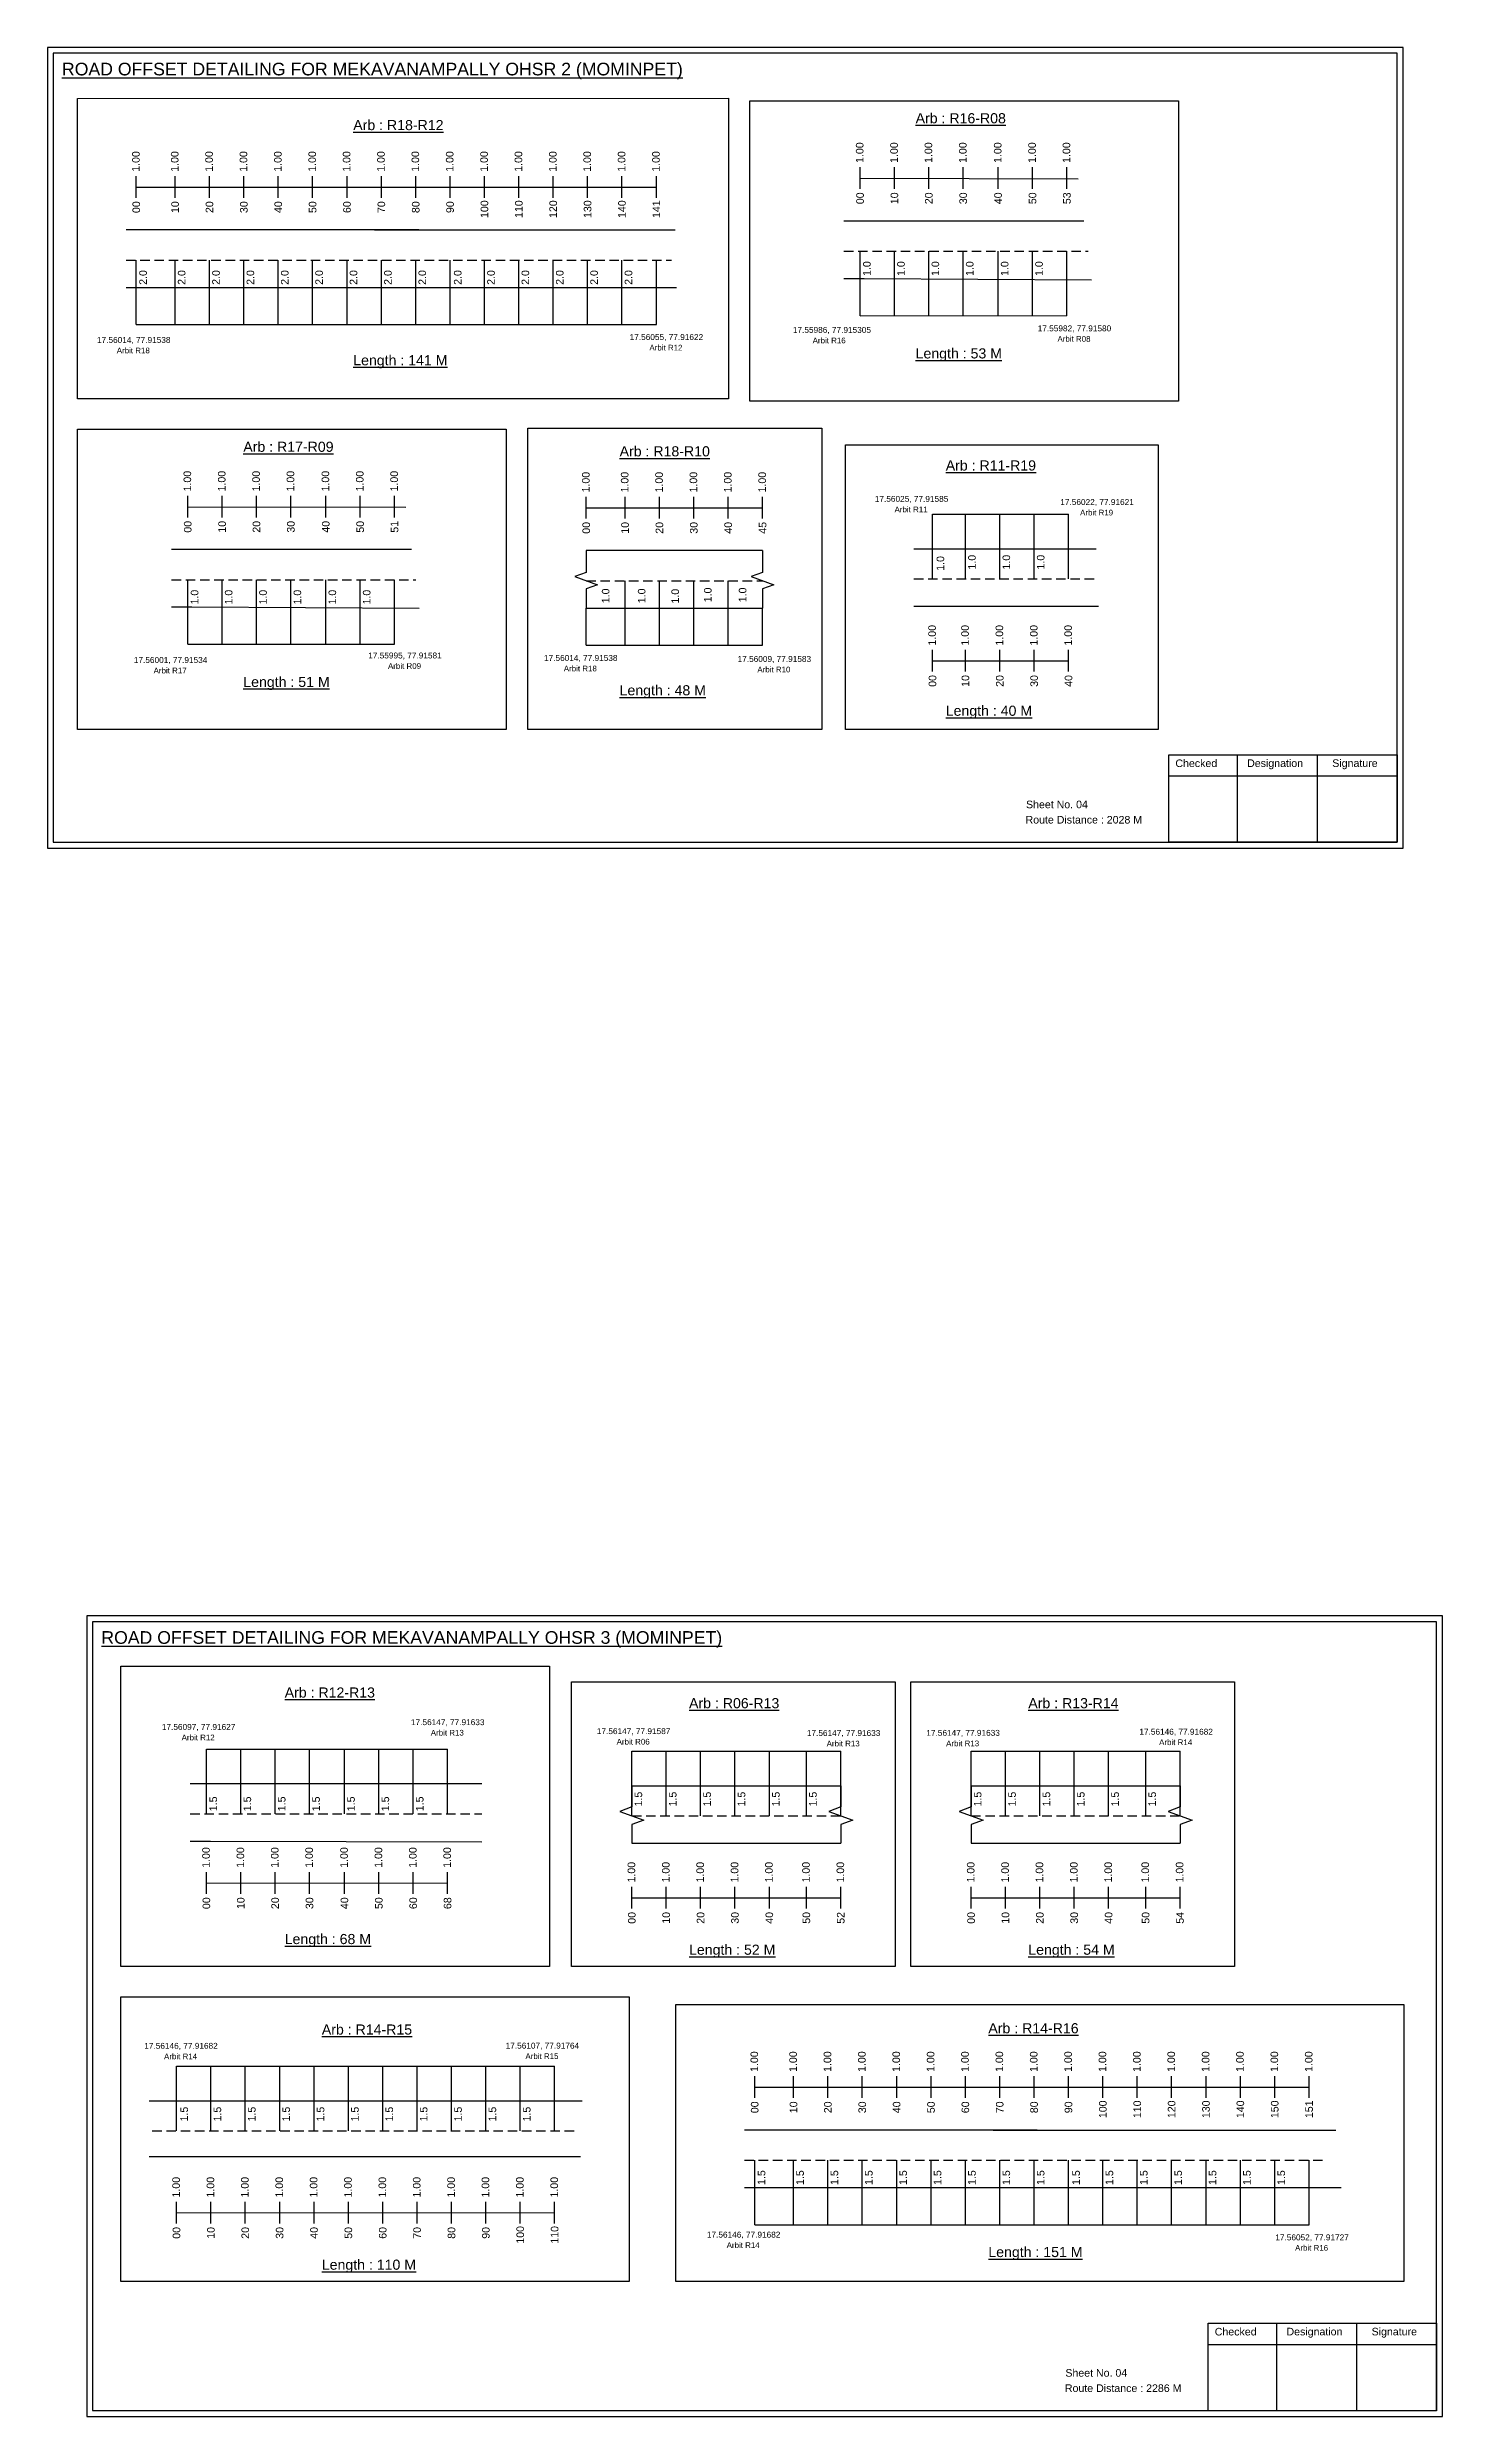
# Model space of a CAD drawing. Header units: inches. Extents: x 1241 to 8862, y 322 to 2472.
# Drawn here: x 6307 to 6859, y 322 to 1259 of the extents above; entities that cross this region are included whole.
import ezdxf

# ---------------------------------------------------------------- set-up
doc = ezdxf.new("R2010")
doc.units = ezdxf.units.IN
doc.header["$MEASUREMENT"] = 0
doc.linetypes.add('DASHED2', pattern=[0.375, 0.25, -0.125])
doc.layers.add('PDF_Geometry', color=7, linetype='Continuous')
doc.layers.add('PDF_Text', color=5, linetype='Continuous')
doc.styles.add('PDF Arial', font='arial.ttf')
doc.styles.get("Standard").update_dxf_attribs({"font": 'arial.ttf'})

msp = doc.modelspace()

# ---------------------------------------------------------------- linework, layer by layer
at = {"color": 217, "true_color": 0x93278f}
for p, q in [((6628.74, 1203), (6628.74, 1211.56)), ((6642.34, 1203), (6642.34, 1211.56)), ((6655.94, 1203), (6655.94, 1211.56)), ((6669.54, 1203), (6669.54, 1211.56)), ((6683.36, 1203), (6683.36, 1211.56)), ((6696.96, 1203), (6696.96, 1211.56)), ((6710.56, 1203), (6710.56, 1211.56)), ((6342.36, 1199.49), (6342.36, 1208.05)), ((6342.36, 1203.76), (6548.13, 1203.77)), ((6357.73, 1199.49), (6357.73, 1208.05)), ((6371.33, 1199.49), (6371.33, 1208.05)), ((6384.93, 1199.49), (6384.93, 1208.05)), ((6398.53, 1199.49), (6398.53, 1208.05)), ((6412.13, 1199.49), (6412.13, 1208.05)), ((6425.73, 1199.49), (6425.73, 1208.05)), ((6439.33, 1199.49), (6439.33, 1208.05)), ((6452.93, 1199.49), (6452.93, 1208.05)), ((6466.53, 1199.49), (6466.53, 1208.05)), ((6480.13, 1199.49), (6480.13, 1208.05)), ((6493.73, 1199.49), (6493.73, 1208.05)), ((6507.33, 1199.49), (6507.33, 1208.05)), ((6520.93, 1199.49), (6520.93, 1208.05)), ((6534.53, 1199.49), (6534.53, 1208.05)), ((6548.13, 1199.49), (6548.13, 1208.05)), ((6628.74, 1207.27), (6715.07, 1207.03)), ((6362.73, 1073.07), (6362.73, 1081.63)), ((6376.33, 1073.07), (6376.33, 1081.63)), ((6389.93, 1073.07), (6389.93, 1081.63)), ((6403.53, 1073.07), (6403.53, 1081.63)), ((6417.35, 1073.07), (6417.35, 1081.63)), ((6430.95, 1073.07), (6430.95, 1081.63)), ((6444.55, 1073.07), (6444.55, 1081.63)), ((6520.39, 1072.67), (6520.39, 1081.23)), ((6535.76, 1072.67), (6535.76, 1081.23)), ((6549.36, 1072.67), (6549.36, 1081.23)), ((6562.96, 1072.67), (6562.96, 1081.23)), ((6576.56, 1072.67), (6576.56, 1081.23)), ((6590.16, 1072.67), (6590.16, 1081.23)), ((6362.73, 1077.34), (6449.06, 1077.1)), ((6520.39, 1076.94), (6590.16, 1076.94)), ((6657.39, 1012.12), (6657.39, 1020.68)), ((6657.39, 1016.39), (6711.23, 1016.4)), ((6670.43, 1012.12), (6670.43, 1020.68)), ((6684.03, 1012.12), (6684.03, 1020.68)), ((6697.63, 1012.12), (6697.63, 1020.68)), ((6711.23, 1012.12), (6711.23, 1020.68)), ((6370.12, 528.72), (6370.12, 537.28)), ((6383.72, 528.72), (6383.72, 537.28)), ((6397.32, 528.72), (6397.32, 537.28)), ((6410.92, 528.72), (6410.92, 537.28)), ((6424.74, 528.72), (6424.74, 537.28)), ((6438.34, 528.72), (6438.34, 537.28)), ((6451.94, 528.72), (6451.94, 537.28)), ((6465.54, 528.72), (6465.54, 537.28)), ((6370.12, 532.99), (6465.54, 533.05)), ((6538.44, 522.93), (6538.44, 531.48)), ((6538.44, 527.2), (6621.09, 527.21)), ((6552.04, 522.93), (6552.04, 531.48)), ((6565.64, 522.93), (6565.64, 531.48)), ((6579.24, 522.93), (6579.24, 531.48)), ((6592.84, 522.93), (6592.84, 531.48)), ((6607.49, 522.93), (6607.49, 531.49)), ((6621.09, 522.93), (6621.09, 531.49)), ((6672.67, 522.93), (6672.67, 531.48)), ((6672.67, 527.2), (6755.33, 527.21)), ((6686.27, 522.93), (6686.27, 531.48)), ((6699.87, 522.93), (6699.87, 531.48)), ((6713.47, 522.93), (6713.47, 531.48)), ((6727.07, 522.93), (6727.07, 531.48)), ((6741.73, 522.93), (6741.73, 531.49)), ((6755.33, 522.93), (6755.33, 531.49)), ((6587.04, 448), (6587.04, 456.56)), ((6587.04, 452.27), (6806.41, 452.28)), ((6602.41, 448), (6602.41, 456.56)), ((6616.01, 448), (6616.01, 456.56)), ((6629.61, 448), (6629.61, 456.56)), ((6643.21, 448), (6643.21, 456.56)), ((6656.81, 448), (6656.81, 456.56)), ((6670.41, 448), (6670.41, 456.56)), ((6684.01, 448), (6684.01, 456.56)), ((6697.61, 448), (6697.61, 456.56)), ((6711.21, 448), (6711.21, 456.56)), ((6724.81, 448), (6724.81, 456.56)), ((6738.41, 448), (6738.41, 456.56)), ((6752.01, 448), (6752.01, 456.56)), ((6765.61, 448), (6765.61, 456.56)), ((6779.21, 448), (6779.21, 456.56)), ((6792.81, 448), (6792.81, 456.56)), ((6806.41, 448), (6806.41, 456.56)), ((6358.29, 398.34), (6358.29, 406.9)), ((6371.89, 398.34), (6371.89, 406.9)), ((6385.49, 398.34), (6385.49, 406.9)), ((6399.09, 398.34), (6399.09, 406.9)), ((6412.69, 398.34), (6412.69, 406.9)), ((6426.29, 398.34), (6426.29, 406.9)), ((6439.89, 398.34), (6439.89, 406.9)), ((6453.49, 398.34), (6453.49, 406.9)), ((6467.09, 398.34), (6467.09, 406.9)), ((6480.69, 398.34), (6480.69, 406.9)), ((6494.29, 398.34), (6494.29, 406.9)), ((6507.89, 398.34), (6507.89, 406.9)), ((6358.29, 402.61), (6507.89, 402.64))]:
    msp.add_line(p, q, dxfattribs=at)
for p, q in [((6717.29, 1190.28), (6622.33, 1190.28)), ((6454.13, 1186.77), (6338.3, 1186.77)), ((6436.66, 1186.77), (6555.56, 1186.77)), ((6342.36, 1149.35), (6342.36, 1174.89)), ((6357.73, 1149.35), (6357.73, 1174.89)), ((6371.33, 1149.35), (6371.33, 1174.89)), ((6384.93, 1149.35), (6384.93, 1174.89)), ((6398.53, 1149.35), (6398.53, 1174.89)), ((6412.13, 1149.35), (6412.13, 1174.89)), ((6425.73, 1149.35), (6425.73, 1174.89)), ((6439.33, 1149.35), (6439.33, 1174.89)), ((6452.93, 1149.35), (6452.93, 1174.89)), ((6466.53, 1149.35), (6466.53, 1174.89)), ((6480.13, 1149.35), (6480.13, 1174.89)), ((6493.73, 1149.35), (6493.73, 1174.89)), ((6507.33, 1149.35), (6507.33, 1174.89)), ((6520.93, 1149.35), (6520.93, 1174.89)), ((6534.53, 1149.35), (6534.53, 1174.89)), ((6548.13, 1149.35), (6548.13, 1174.89)), ((6628.74, 1152.86), (6628.74, 1178.4)), ((6642.34, 1152.86), (6642.34, 1178.4)), ((6655.94, 1152.86), (6655.94, 1178.4)), ((6669.54, 1152.86), (6669.54, 1178.4)), ((6683.36, 1152.86), (6683.36, 1178.4)), ((6696.96, 1152.86), (6696.96, 1178.4)), ((6710.56, 1152.86), (6710.56, 1178.4)), ((6338.3, 1164.09), (6556.1, 1164.09)), ((6657.39, 1048.82), (6657.39, 1074.35)), ((6670.43, 1048.82), (6670.43, 1074.35)), ((6684.03, 1048.82), (6684.03, 1074.35)), ((6697.63, 1048.82), (6697.63, 1074.35)), ((6711.23, 1048.82), (6711.23, 1074.35)), ((6451.28, 1060.35), (6356.32, 1060.35)), ((6590.16, 1059.95), (6520.39, 1059.95)), ((6650.05, 1060.7), (6722.08, 1060.7)), ((6362.73, 1022.93), (6362.73, 1048.47)), ((6376.33, 1022.93), (6376.33, 1048.47)), ((6389.93, 1022.93), (6389.93, 1048.47)), ((6403.53, 1022.93), (6403.53, 1048.47)), ((6417.35, 1022.93), (6417.35, 1048.47)), ((6430.95, 1022.93), (6430.95, 1048.47)), ((6444.55, 1022.93), (6444.55, 1048.47)), ((6535.76, 1022.53), (6535.76, 1048.06)), ((6549.36, 1022.53), (6549.36, 1048.06)), ((6562.96, 1022.53), (6562.96, 1048.06)), ((6576.56, 1022.53), (6576.56, 1048.06)), ((6520.39, 1037.26), (6590.16, 1037.26)), ((6520.39, 1022.53), (6520.39, 1037.26)), ((6590.16, 1022.53), (6590.16, 1037.26)), ((6650.05, 1038.02), (6723.08, 1038.02)), ((6370.12, 560.42), (6370.12, 585.95)), ((6383.72, 560.42), (6383.72, 585.95)), ((6397.32, 560.42), (6397.32, 585.95)), ((6410.92, 560.42), (6410.92, 585.95)), ((6424.74, 560.42), (6424.74, 585.95)), ((6438.34, 560.42), (6438.34, 585.95)), ((6451.94, 560.42), (6451.94, 585.95)), ((6465.54, 560.42), (6465.54, 585.95)), ((6538.44, 559.62), (6538.44, 585.16)), ((6552.04, 559.62), (6552.04, 585.16)), ((6565.64, 559.62), (6565.64, 585.16)), ((6579.24, 559.62), (6579.24, 585.16)), ((6592.84, 559.62), (6592.84, 585.16)), ((6607.49, 559.63), (6607.49, 585.17)), ((6621.09, 559.63), (6621.09, 585.17)), ((6672.67, 559.62), (6672.67, 585.16)), ((6686.27, 559.62), (6686.27, 585.16)), ((6699.87, 559.62), (6699.87, 585.16)), ((6713.47, 559.62), (6713.47, 585.16)), ((6727.07, 559.62), (6727.07, 585.16)), ((6741.73, 559.63), (6741.73, 585.17)), ((6755.33, 559.63), (6755.33, 585.17)), ((6479.14, 572.3), (6363.71, 572.3)), ((6538.44, 571.51), (6621.09, 571.51)), ((6672.67, 571.51), (6755.33, 571.51)), ((6363.71, 549.61), (6371.77, 549.61)), ((6371.77, 549.61), (6479.14, 549.32)), ((6538.44, 548.82), (6621.09, 548.82)), ((6672.67, 548.82), (6755.33, 548.82)), ((6358.29, 435.04), (6358.29, 460.57)), ((6371.89, 435.04), (6371.89, 460.57)), ((6385.49, 435.04), (6385.49, 460.57)), ((6399.09, 435.04), (6399.09, 460.57)), ((6412.69, 435.04), (6412.69, 460.57)), ((6426.29, 435.04), (6426.29, 460.57)), ((6439.89, 435.04), (6439.89, 460.57)), ((6453.49, 435.04), (6453.49, 460.57)), ((6467.09, 435.04), (6467.09, 460.57)), ((6480.69, 435.04), (6480.69, 460.57)), ((6494.29, 435.04), (6494.29, 460.57)), ((6507.89, 435.04), (6507.89, 460.57)), ((6347.41, 446.92), (6518.77, 446.92)), ((6698.81, 435.28), (6582.98, 435.28)), ((6681.33, 435.28), (6816.97, 435.28)), ((6518.07, 424.73), (6347.41, 424.73)), ((6587.04, 397.86), (6587.04, 423.4)), ((6602.41, 397.86), (6602.41, 423.4)), ((6616.01, 397.86), (6616.01, 423.4)), ((6629.61, 397.86), (6629.61, 423.4)), ((6643.21, 397.86), (6643.21, 423.4)), ((6656.81, 397.86), (6656.81, 423.4)), ((6670.41, 397.86), (6670.41, 423.4)), ((6684.01, 397.86), (6684.01, 423.4)), ((6697.61, 397.86), (6697.61, 423.4)), ((6711.21, 397.86), (6711.21, 423.4)), ((6724.81, 397.86), (6724.81, 423.4)), ((6738.41, 397.86), (6738.41, 423.4)), ((6752.01, 397.86), (6752.01, 423.4)), ((6765.61, 397.86), (6765.61, 423.4)), ((6779.21, 397.86), (6779.21, 423.4)), ((6792.81, 397.86), (6792.81, 423.4)), ((6806.41, 397.86), (6806.41, 423.4)), ((6582.98, 412.6), (6819.06, 412.6))]:
    msp.add_line(p, q)
at = {"linetype": 'DASHED2', "ltscale": 15}
for p, q in [((6338.3, 1174.89), (6554.07, 1174.89)), ((6622.33, 1178.4), (6719.01, 1178.4)), ((6356.32, 1048.47), (6453, 1048.47)), ((6520.39, 1048.06), (6590.16, 1048.06)), ((6650.05, 1048.82), (6722.58, 1048.82)), ((6363.71, 560.42), (6479.14, 560.42)), ((6538.44, 559.63), (6621.09, 559.63)), ((6672.67, 559.63), (6755.33, 559.63)), ((6348.68, 435.04), (6516.28, 435.04)), ((6582.98, 423.4), (6813.4, 423.4))]:
    msp.add_line(p, q, dxfattribs=at)
at = {"color": 5}
for p, q in [((6628.74, 1152.86), (6710.56, 1152.89)), ((6342.36, 1149.35), (6548.13, 1149.35)), ((6657.39, 1074.35), (6711.23, 1074.35)), ((6362.73, 1022.93), (6444.55, 1022.96)), ((6520.39, 1022.53), (6590.16, 1022.53)), ((6370.12, 585.95), (6465.54, 585.95)), ((6538.44, 585.16), (6621.09, 585.16)), ((6672.67, 585.16), (6755.33, 585.16)), ((6358.29, 460.57), (6507.89, 460.57)), ((6587.04, 397.86), (6806.41, 397.86))]:
    msp.add_line(p, q, dxfattribs=at)
for points in [[(6319.08, 1238.8), (6576.61, 1238.85), (6576.61, 1120.03), (6319.08, 1119.98)], [(6585.11, 1237.91), (6754.73, 1237.91), (6754.73, 1119.09), (6585.11, 1119.09)], [(6319.1, 1107.98), (6488.72, 1107.98), (6488.72, 989.16), (6319.1, 989.16)], [(6497.29, 1108.37), (6613.64, 1108.37), (6613.64, 989.16), (6497.29, 989.16)], [(6622.93, 1101.84), (6746.73, 1101.84), (6746.73, 989.16), (6622.93, 989.16)], [(6336.19, 618.79), (6505.81, 618.79), (6505.81, 499.96), (6336.19, 499.96)], [(6514.57, 612.64), (6642.67, 612.64), (6642.67, 499.96), (6514.57, 499.96)], [(6648.81, 612.64), (6776.91, 612.64), (6776.91, 499.96), (6648.81, 499.96)], [(6336.19, 488.06), (6537.43, 488.06), (6537.43, 375.38), (6336.19, 375.38)], [(6555.88, 485), (6843.81, 485), (6843.81, 375.38), (6555.88, 375.38)]]:
    msp.add_lwpolyline(points, close=True)
for points in [[(6622.33, 1167.59), (6630.39, 1167.59), (6720.24, 1167.09)], [(6356.32, 1037.67), (6364.38, 1037.67), (6454.23, 1037.16)]]:
    msp.add_lwpolyline(points)
at = {"linetype": 'Continuous'}
for points in [[(6520.39, 1059.95), (6520.39, 1051.34), (6515.89, 1049.7), (6524.89, 1046.43), (6520.39, 1044.79), (6520.39, 1037.26)], [(6590.16, 1059.95), (6590.16, 1051.34), (6585.66, 1049.7), (6594.66, 1046.43), (6590.16, 1044.79), (6590.16, 1037.26)], [(6538.44, 571.51), (6538.44, 563.08), (6533.7, 561.35), (6543.18, 557.9), (6538.44, 556.17), (6538.44, 548.82)], [(6621.09, 571.51), (6621.09, 563.08), (6616.35, 561.35), (6625.83, 557.9), (6621.09, 556.17), (6621.09, 548.82)], [(6672.67, 571.51), (6672.67, 563.08), (6667.93, 561.35), (6677.42, 557.9), (6672.67, 556.17), (6672.67, 548.82)], [(6755.33, 571.51), (6755.33, 563.08), (6750.58, 561.35), (6760.07, 557.9), (6755.33, 556.17), (6755.33, 548.82)]]:
    msp.add_lwpolyline(points, dxfattribs=at)
at = {"layer": 'PDF_Geometry'}
for points in [[(6307.18, 1258.99), (6307.18, 942.28), (6843.65, 942.28), (6843.65, 1258.99)], [(6309.5, 1256.67), (6309.5, 944.7), (6841.23, 944.7), (6841.23, 1256.67)], [(6322.75, 638.69), (6322.75, 321.98), (6859.22, 321.98), (6859.22, 638.69)], [(6325.07, 636.36), (6325.07, 324.4), (6856.8, 324.4), (6856.8, 636.36)]]:
    msp.add_lwpolyline(points, close=True, dxfattribs=at)
at = {"layer": 'PDF_Geometry', "color": 242, "true_color": 0xcc1f26}
for points in [[(6841.23, 944.61), (6750.89, 944.61), (6750.89, 979.22), (6841.23, 979.22)], [(6856.8, 324.3), (6766.46, 324.3), (6766.46, 358.92), (6856.8, 358.92)]]:
    msp.add_lwpolyline(points, close=True, dxfattribs=at)
for points in [[(6777.87, 979.22), (6777.87, 944.61)], [(6809.6, 979.22), (6809.6, 944.61)], [(6750.89, 970.84), (6841.23, 970.84)], [(6793.44, 358.92), (6793.44, 324.3)], [(6825.17, 358.92), (6825.17, 324.3)], [(6766.46, 350.54), (6856.8, 350.54)]]:
    msp.add_lwpolyline(points, dxfattribs=at)

# ---------------------------------------------------------------- texts
at = {"color": 242, "true_color": 0xcd2027}
for s, height, p in [('%%UROAD OFFSET DETAILING FOR MEKAVANAMPALLY OHSR 2 (MOMINPET)', 5, (6312.95, 1247.92)), ('%%UArb : R18-R12', 4, (6428.2, 1226.27)), ('%%UArb : R16-R08', 4, (6650.71, 1228.97)), ('%%ULength : 141 M', 4, (6428.2, 1133.27)), ('%%ULength : 53 M', 4, (6650.71, 1135.97)), ('%%UArb : R17-R09', 4, (6384.7, 1099.04)), ('%%UArb : R18-R10', 4, (6533.59, 1097.24)), ('%%UArb : R11-R19', 4, (6662.63, 1091.65)), ('%%ULength : 51 M', 4, (6384.7, 1006.04)), ('%%ULength : 48 M', 4, (6533.59, 1002.74)), ('%%ULength : 40 M', 4, (6662.63, 994.65)), ('%%UROAD OFFSET DETAILING FOR MEKAVANAMPALLY OHSR 3 (MOMINPET)', 5, (6328.53, 627.62)), ('%%UArb : R12-R13', 4, (6401.08, 606.36)), ('%%UArb : R06-R13', 4, (6561.06, 602.14)), ('%%UArb : R13-R14', 4, (6695.29, 602.14)), ('%%ULength : 68 M', 4, (6401.08, 508.86)), ('%%ULength : 52 M', 4, (6561.06, 504.64)), ('%%ULength : 54 M', 4, (6695.29, 504.64)), ('%%UArb : R14-R15', 4, (6415.77, 473.07)), ('%%UArb : R14-R16', 4, (6679.48, 473.58)), ('%%ULength : 110 M', 4, (6415.77, 380.07)), ('%%ULength : 151 M', 4, (6679.48, 385.08))]:
    msp.add_text(s, height=height, dxfattribs=at).set_placement(p)
at = {"color": 217, "true_color": 0x93278f}
for s, p in [('1.00', (6630.07, 1213.3)), ('1.00', (6643.67, 1213.3)), ('1.00', (6657.27, 1213.3)), ('1.00', (6670.87, 1213.3)), ('1.00', (6684.68, 1213.3)), ('1.00', (6698.28, 1213.3)), ('1.00', (6711.88, 1213.3)), ('1.00', (6343.69, 1209.79)), ('1.00', (6359.06, 1209.79)), ('1.00', (6372.66, 1209.79)), ('1.00', (6386.26, 1209.79)), ('1.00', (6399.86, 1209.79)), ('1.00', (6413.46, 1209.79)), ('1.00', (6427.06, 1209.79)), ('1.00', (6440.66, 1209.79)), ('1.00', (6454.26, 1209.79)), ('1.00', (6467.86, 1209.79)), ('1.00', (6481.46, 1209.79)), ('1.00', (6495.06, 1209.79)), ('1.00', (6508.66, 1209.79)), ('1.00', (6522.26, 1209.79)), ('1.00', (6535.86, 1209.79)), ('1.00', (6549.46, 1209.79)), ('00', (6630.22, 1196.98)), ('10', (6643.82, 1196.98)), ('20', (6657.42, 1196.98)), ('30', (6671.02, 1196.98)), ('40', (6684.84, 1196.98)), ('50', (6698.44, 1196.98)), ('53', (6712.04, 1196.98)), ('00', (6343.84, 1193.47)), ('10', (6359.21, 1193.47)), ('20', (6372.81, 1193.47)), ('30', (6386.41, 1193.47)), ('40', (6400.01, 1193.47)), ('50', (6413.61, 1193.47)), ('60', (6427.21, 1193.47)), ('70', (6440.81, 1193.47)), ('80', (6454.41, 1193.47)), ('90', (6468.01, 1193.47)), ('100', (6481.61, 1191.52)), ('110', (6495.21, 1191.52)), ('120', (6508.81, 1191.52)), ('130', (6522.41, 1191.52)), ('140', (6536.01, 1191.52)), ('141', (6549.61, 1191.52)), ('1.00', (6364.06, 1083.37)), ('1.00', (6377.66, 1083.37)), ('1.00', (6391.26, 1083.37)), ('1.00', (6404.86, 1083.37)), ('1.00', (6418.68, 1083.37)), ('1.00', (6432.28, 1083.37)), ('1.00', (6445.88, 1083.37)), ('1.00', (6521.72, 1082.97)), ('1.00', (6537.09, 1082.97)), ('1.00', (6550.69, 1082.97)), ('1.00', (6564.29, 1082.97)), ('1.00', (6577.89, 1082.97)), ('1.00', (6591.49, 1082.97)), ('00', (6364.21, 1067.05)), ('10', (6377.81, 1067.05)), ('20', (6391.41, 1067.05)), ('30', (6405.01, 1067.05)), ('40', (6418.83, 1067.05)), ('50', (6432.43, 1067.05)), ('51', (6446.03, 1067.05)), ('00', (6521.87, 1066.64)), ('10', (6537.24, 1066.64)), ('20', (6550.84, 1066.64)), ('30', (6564.44, 1066.64)), ('40', (6578.04, 1066.64)), ('45', (6591.64, 1066.64)), ('1.00', (6658.72, 1022.41)), ('1.00', (6671.75, 1022.41)), ('1.00', (6685.35, 1022.41)), ('1.00', (6698.95, 1022.41)), ('1.00', (6712.55, 1022.41)), ('00', (6658.87, 1006.09)), ('10', (6671.9, 1006.09)), ('20', (6685.5, 1006.09)), ('30', (6699.1, 1006.09)), ('40', (6712.7, 1006.09)), ('1.00', (6371.44, 539.02)), ('1.00', (6385.04, 539.02)), ('1.00', (6398.64, 539.02)), ('1.00', (6412.24, 539.02)), ('1.00', (6426.06, 539.02)), ('1.00', (6439.66, 539.02)), ('1.00', (6453.26, 539.02)), ('1.00', (6466.86, 539.02)), ('1.00', (6539.76, 533.22)), ('1.00', (6553.36, 533.22)), ('1.00', (6566.96, 533.22)), ('1.00', (6580.56, 533.22)), ('1.00', (6594.16, 533.22)), ('1.00', (6608.82, 533.23)), ('1.00', (6622.42, 533.23)), ('1.00', (6674, 533.22)), ('1.00', (6687.6, 533.22)), ('1.00', (6701.2, 533.22)), ('1.00', (6714.8, 533.22)), ('1.00', (6728.4, 533.22)), ('1.00', (6743.05, 533.23)), ('1.00', (6756.65, 533.23)), ('00', (6371.59, 522.7)), ('10', (6385.19, 522.7)), ('20', (6398.79, 522.7)), ('30', (6412.39, 522.7)), ('40', (6426.21, 522.7)), ('50', (6439.81, 522.7)), ('60', (6453.41, 522.7)), ('68', (6467.01, 522.7)), ('00', (6539.91, 516.9)), ('10', (6553.51, 516.9)), ('20', (6567.11, 516.9)), ('30', (6580.71, 516.9)), ('40', (6594.31, 516.9)), ('50', (6608.97, 516.9)), ('52', (6622.57, 516.9)), ('00', (6674.15, 516.9)), ('10', (6687.75, 516.9)), ('20', (6701.35, 516.9)), ('30', (6714.95, 516.9)), ('40', (6728.55, 516.9)), ('50', (6743.2, 516.9)), ('54', (6756.8, 516.9)), ('1.00', (6588.37, 458.3)), ('1.00', (6603.73, 458.3)), ('1.00', (6617.33, 458.3)), ('1.00', (6630.93, 458.3)), ('1.00', (6644.53, 458.3)), ('1.00', (6658.13, 458.3)), ('1.00', (6671.73, 458.3)), ('1.00', (6685.33, 458.3)), ('1.00', (6698.93, 458.3)), ('1.00', (6712.53, 458.3)), ('1.00', (6726.13, 458.3)), ('1.00', (6739.73, 458.3)), ('1.00', (6753.33, 458.3)), ('1.00', (6766.93, 458.3)), ('1.00', (6780.53, 458.3)), ('1.00', (6794.13, 458.3)), ('1.00', (6807.73, 458.3)), ('00', (6588.52, 441.98)), ('10', (6603.88, 441.98)), ('20', (6617.48, 441.98)), ('30', (6631.08, 441.98)), ('40', (6644.68, 441.98)), ('50', (6658.28, 441.98)), ('60', (6671.88, 441.98)), ('70', (6685.48, 441.98)), ('80', (6699.08, 441.98)), ('90', (6712.68, 441.98)), ('100', (6726.28, 440.03)), ('110', (6739.88, 440.03)), ('120', (6753.48, 440.03)), ('130', (6767.08, 440.03)), ('140', (6780.68, 440.03)), ('150', (6794.28, 440.03)), ('151', (6807.88, 440.03)), ('1.00', (6359.61, 408.63)), ('1.00', (6373.21, 408.63)), ('1.00', (6386.81, 408.63)), ('1.00', (6400.41, 408.63)), ('1.00', (6414.01, 408.63)), ('1.00', (6427.61, 408.63)), ('1.00', (6441.21, 408.63)), ('1.00', (6454.81, 408.63)), ('1.00', (6468.41, 408.63)), ('1.00', (6482.01, 408.63)), ('1.00', (6495.61, 408.63)), ('1.00', (6509.21, 408.63)), ('00', (6359.76, 392.31)), ('10', (6373.36, 392.31)), ('20', (6386.96, 392.31)), ('30', (6400.56, 392.31)), ('40', (6414.16, 392.31)), ('50', (6427.76, 392.31)), ('60', (6441.36, 392.31)), ('70', (6454.96, 392.31)), ('80', (6468.56, 392.31)), ('90', (6482.16, 392.31)), ('100', (6495.76, 390.36)), ('110', (6509.36, 390.36))]:
    msp.add_text(s, height=3, rotation=90, dxfattribs=at).set_placement(p)
for s, p in [('1.0', (6632.92, 1168.59)), ('1.0', (6646.41, 1168.59)), ('1.0', (6660.01, 1168.59)), ('1.0', (6673.61, 1168.59)), ('1.0', (6687.43, 1168.59)), ('1.0', (6701.03, 1168.59)), ('2.0', (6346.54, 1165.08)), ('2.0', (6361.8, 1165.08)), ('2.0', (6375.4, 1165.08)), ('2.0', (6389, 1165.08)), ('2.0', (6402.6, 1165.08)), ('2.0', (6416.2, 1165.08)), ('2.0', (6429.8, 1165.08)), ('2.0', (6443.4, 1165.08)), ('2.0', (6457, 1165.08)), ('2.0', (6471.03, 1165.08)), ('2.0', (6484.2, 1165.08)), ('2.0', (6497.8, 1165.08)), ('2.0', (6511.4, 1165.08)), ('2.0', (6525, 1165.08)), ('2.0', (6538.6, 1165.08)), ('1.0', (6662.02, 1051.99)), ('1.0', (6674.49, 1052.49)), ('1.0', (6688.09, 1052.49)), ('1.0', (6701.69, 1052.49)), ('1.0', (6366.91, 1038.66)), ('1.0', (6380.4, 1038.66)), ('1.0', (6394, 1038.66)), ('1.0', (6407.6, 1038.66)), ('1.0', (6421.42, 1038.66)), ('1.0', (6435.02, 1038.66)), ('1.0', (6529.55, 1039.17)), ('1.0', (6543.81, 1039.17)), ('1.0', (6557.08, 1039.04)), ('1.0', (6569.97, 1039.54)), ('1.0', (6583.74, 1039.54)), ('1.5', (6374.29, 561.41)), ('1.5', (6387.79, 561.41)), ('1.5', (6401.39, 561.41)), ('1.5', (6414.99, 561.41)), ('1.5', (6428.8, 561.41)), ('1.5', (6442.4, 561.41)), ('1.5', (6456, 561.41)), ('1.5', (6542.51, 563.3)), ('1.5', (6556.11, 563.3)), ('1.5', (6569.71, 563.3)), ('1.5', (6583.31, 563.3)), ('1.5', (6596.91, 563.3)), ('1.5', (6611.56, 563.3)), ('1.5', (6676.74, 563.3)), ('1.5', (6690.34, 563.3)), ('1.5', (6703.94, 563.3)), ('1.5', (6717.54, 563.3)), ('1.5', (6731.14, 563.3)), ('1.5', (6745.8, 563.3)), ('1.5', (6362.8, 438.71)), ('1.5', (6375.95, 438.71)), ('1.5', (6389.55, 438.71)), ('1.5', (6403.15, 438.71)), ('1.5', (6416.75, 438.71)), ('1.5', (6430.35, 438.71)), ('1.5', (6443.95, 438.71)), ('1.5', (6457.55, 438.71)), ('1.5', (6471.15, 438.71)), ('1.5', (6484.75, 438.71)), ('1.5', (6498.35, 438.71)), ('1.5', (6591.22, 413.59)), ('1.5', (6606.48, 413.59)), ('1.5', (6620.08, 413.59)), ('1.5', (6633.68, 413.59)), ('1.5', (6647.28, 413.59)), ('1.5', (6660.88, 413.59)), ('1.5', (6674.48, 413.59)), ('1.5', (6688.08, 413.59)), ('1.5', (6701.68, 413.59)), ('1.5', (6715.7, 413.59)), ('1.5', (6728.88, 413.59)), ('1.5', (6742.48, 413.59)), ('1.5', (6756.08, 413.59)), ('1.5', (6769.68, 413.59)), ('1.5', (6783.28, 413.59)), ('1.5', (6796.88, 413.59))]:
    msp.add_text(s, height=3, rotation=90).set_placement(p)
at = {"color": 5}
for s, height, p in [('17.56014, 77.91538', 2.34, (6326.81, 1142.12)), ('17.56055, 77.91622', 2.34, (6537.56, 1143.25)), ('17.55986, 77.915305', 2.34, (6602.14, 1146.09)), ('Arbit R16', 2.246, (6609.96, 1141.96)), ('17.55982, 77.91580', 2.34, (6699.01, 1146.69)), ('Arbit R08', 2.246, (6706.83, 1142.56)), ('Arbit R18', 2.246, (6334.63, 1138)), ('Arbit R12', 2.246, (6545.38, 1139.12)), ('17.56025, 77.91585', 2.34, (6634.56, 1079.26)), ('17.56022, 77.91621', 2.34, (6707.95, 1078)), ('Arbit R11', 2.246, (6642.38, 1075.14)), ('Arbit R19', 2.246, (6715.77, 1073.88)), ('17.56001, 77.91534', 2.34, (6341.39, 1015.54)), ('Arbit R17', 2.246, (6349.21, 1011.41)), ('17.55995, 77.91581', 2.34, (6434.12, 1017.32)), ('Arbit R09', 2.246, (6441.94, 1013.2)), ('17.56014, 77.91538', 2.34, (6503.68, 1016.35)), ('Arbit R18', 2.246, (6511.5, 1012.22)), ('17.56009, 77.91583', 2.34, (6580.27, 1015.95)), ('Arbit R10', 2.246, (6588.09, 1011.82)), ('17.56097, 77.91627', 2.34, (6352.48, 593.58)), ('Arbit R12', 2.246, (6360.3, 589.45)), ('17.56147, 77.91633', 2.34, (6451.05, 595.45)), ('Arbit R13', 2.246, (6458.87, 591.33)), ('17.56147, 77.91587', 2.34, (6524.59, 591.9)), ('17.56147, 77.91633', 2.34, (6607.68, 591.17)), ('17.56147, 77.91633', 2.34, (6654.95, 591.23)), ('17.56146, 77.91682', 2.34, (6739.23, 591.68)), ('Arbit R06', 2.246, (6532.41, 587.78)), ('Arbit R13', 2.246, (6615.5, 587.05)), ('Arbit R13', 2.246, (6662.77, 587.11)), ('Arbit R14', 2.246, (6747.05, 587.55)), ('17.56146, 77.91682', 2.34, (6345.51, 467.45)), ('17.56107, 77.91764', 2.34, (6488.5, 467.53)), ('Arbit R14', 2.246, (6353.33, 463.32)), ('Arbit R15', 2.246, (6496.32, 463.41)), ('17.56146, 77.91682', 2.34, (6568.12, 392.78)), ('17.56052, 77.91727', 2.34, (6793.02, 391.7)), ('Arbit R14', 2.246, (6575.94, 388.65)), ('Arbit R16', 2.246, (6800.84, 387.58))]:
    msp.add_text(s, height=height, dxfattribs=at).set_placement(p)
for s, p in [('Sheet No. 04', (6694.39, 958.08)), ('Route Distance : 2028 M', (6694.2, 952.03)), ('Sheet No. 04', (6709.96, 337.78)), ('Route Distance : 2286 M', (6709.77, 331.73))]:
    msp.add_text(s, height=3).set_placement(p)
at = {"layer": 'PDF_Text', "color": 7, "attachment_point": 7, "style": 'PDF Arial'}
for s, insert, char_height in [('Checked', (6753.49, 974.33), 3.001), ('Designation', (6781.87, 973.5), 3.0006), ('Signature', (6815.55, 973.5), 3.001), ('Checked', (6769.07, 354.03), 3.001), ('Designation', (6797.44, 353.2), 3.0006), ('Signature', (6831.12, 353.2), 3.001)]:
    msp.add_mtext(s, dxfattribs=dict(at, insert=insert, char_height=char_height))

doc.saveas('drawing.dxf')
